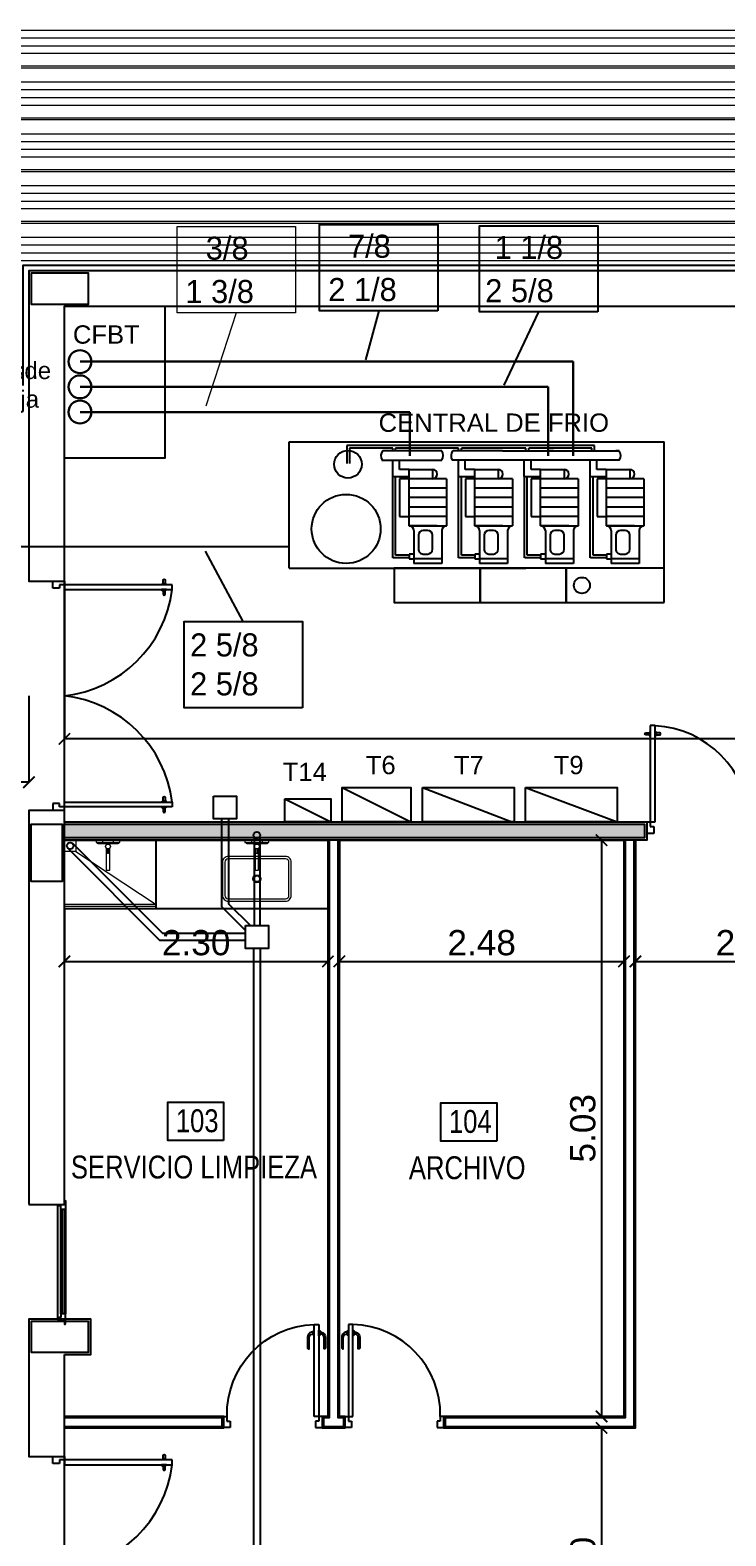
# Model space of a CAD drawing. Header units: inches. Extents: x -309 to 190, y -1585 to -1350.
# Drawn here: x -199.31 to -193.24, y -1492.26 to -1479.12 of the extents above; entities that cross this region are included whole.
import ezdxf
from ezdxf.enums import TextEntityAlignment as Align

# ---------------------------------------------------------------- set-up
doc = ezdxf.new("R2010")
doc.units = ezdxf.units.IN
doc.header["$MEASUREMENT"] = 0
doc.header["$PDMODE"] = 3
doc.layers.get('0').update_dxf_attribs({"color": 9, "linetype": 'CONTINUOUS'})
doc.layers.get('DEFPOINTS').update_dxf_attribs({"color": 9, "linetype": 'CONTINUOUS'})
for name, color, linetype in [('11-LOCALES', 9, 'CONTINUOUS'), ('CARP', 9, 'CONTINUOUS'), ('CLOACA', 9, 'CONTINUOUS'), ('estructura', 9, 'CONTINUOUS'), ('IFA-CAÑOCOBRE', 44, 'CONTINUOUS'), ('IFA-Estructura Rack', 51, 'CONTINUOUS'), ('IFA-MEDIA 02', 40, 'CONTINUOUS'), ('IFA-TEXTOS', 70, 'CONTINUOUS'), ('IFA-TRINCHERAS', 70, 'CONTINUOUS'), ('LADRILLO HUECO 12', 9, 'CONTINUOUS'), ('referencias', 9, 'CONTINUOUS'), ('REVOQUE', 9, 'CONTINUOUS')]:
    doc.layers.add(name, color=color, linetype=linetype)
for name, color, linetype, lineweight in [('cota', 9, 'CONTINUOUS', 9), ('cotas', 9, 'CONTINUOUS', 15), ('IFA-BAJA 01', 164, 'CONTINUOUS', 30), ('IFA-BAJA 02', 164, 'CONTINUOUS', 0), ('IFA-MEDIA 01', 30, 'CONTINUOUS', 30), ('None', 9, 'CONTINUOUS', 5)]:
    doc.layers.add(name, color=color, linetype=linetype, lineweight=lineweight)
doc.styles.add('ARIAL', font='arial.ttf', dxfattribs={"height": 0.225})
doc.styles.add('COTAS', font='arial.ttf')
doc.styles.add('ROMANS', font='arial.ttf')
doc.styles.get("Standard").update_dxf_attribs({"font": 'arial.ttf'})
doc.dimstyles.new('ploteo 100', dxfattribs={"dimscale": 0, "dimtxt": 0.22, "dimasz": 0.1, "dimexe": 0, "dimexo": 0, "dimgap": 0.05, "dimtad": 1, "dimzin": 0, "dimdsep": 46, "dimtxsty": 'COTAS', "dimblk1": 'ARCHTICK', "dimblk2": 'ARCHTICK', "dimsah": 1, "dimcen": 0.7, "dimclrd": 256, "dimclre": 256, "dimclrt": 256, "dimaunit": 1, "dimadec": 3, "dimazin": 0, "dimtfac": 1, "dimtmove": 2, "dimatfit": 3, "dimldrblk": 'ARCHTICK', "dimfxl": 1, "dimtolj": 1, "dimtzin": 0, "dimarcsym": 0})

# ---------------------------------------------------------------- blocks, each defined once
blk = doc.blocks.new('Z$W@#22214')
for p, q in [((-0.059, -0.058), (-0.059, 0)), ((-0.059, 0), (0, 0)), ((-0.831, 0), (-0.89, 0)), ((-0.89, -0.1), (-0.86, -0.1)), ((-0.86, -0.1), (-0.86, -0.058)), ((-0.86, -0.058), (-0.831, -0.058)), ((-0.831, -0.058), (-0.831, 0)), ((-0.03, -0.1), (-0.071, -0.1)), ((-0.071, -0.1), (-0.071, -0.93)), ((-0.03, -0.058), (-0.059, -0.058)), ((-0.03, -0.1), (-0.03, -0.058)), ((0, -0.1), (-0.03, -0.1)), ((-0.03, -0.93), (-0.03, -0.1)), ((-0.071, -0.93), (-0.03, -0.93))]:
    blk.add_line(p, q)
for points in [[(-0.132, -0.812), (-0.132, -0.718), (-0.126, -0.711), (-0.118, -0.711), (-0.118, -0.812, 0.405869), (-0.092, -0.843), (-0.082, -0.843), (-0.082, -0.863), (-0.096, -0.863, -0.343001)], [(0.03, -0.812), (0.03, -0.718), (0.025, -0.711), (0.017, -0.711), (0.017, -0.812, -0.405869), (-0.009, -0.843), (-0.019, -0.843), (-0.019, -0.863), (-0.005, -0.863, 0.343001)]]:
    blk.add_lwpolyline(points, format="xyb", close=True)
for points in [[(-0.082, -0.837), (-0.08, -0.837), (-0.08, -0.871), (-0.082, -0.871)], [(-0.08, -0.835), (-0.071, -0.827), (-0.071, -0.881), (-0.08, -0.873)], [(-0.021, -0.835), (-0.03, -0.827), (-0.03, -0.881), (-0.021, -0.873)], [(-0.019, -0.837), (-0.021, -0.837), (-0.021, -0.871), (-0.019, -0.871)]]:
    blk.add_lwpolyline(points, close=True)
blk.add_arc((-0.05, -0.121), 0.81, 178.5455, 268.508)
blk = doc.blocks.new('NLOCAL')
blk.add_lwpolyline([(-0.304, 0), (0.304, 0), (0.304, 0.419), (-0.304, 0.419)], close=True)
at = {"style": 'ROMANS', "width": 0.8, "flags": 1}
blk.add_attdef('SECTOR', text='', height=0.25, dxfattribs=at).set_placement((-0.006, 0.634), align=Align.MIDDLE)
at = {"style": 'ROMANS', "width": 0.8}
for tag, p in [('NUMERO', (0.006, 0.206)), ('DENOMINACION', (0.018, -0.291))]:
    blk.add_attdef(tag, text='', height=0.25, dxfattribs=at).set_placement(p, align=Align.MIDDLE)
blk = doc.blocks.new('_ARCHTICK')
at = {"color": 0, "linetype": 'ByBlock', "const_width": 0.15}
blk.add_lwpolyline([(-0.5, -0.5), (0.5, 0.5)], dxfattribs=at)
blk = doc.blocks.new('*D56')
at = {"layer": 'cotas', "lineweight": -2, "transparency": 16777216}
for p, q in [((-199.009, -1483.943), (-199.009, -1485.304)), ((-184.502, -1484.273), (-184.502, -1485.304)), ((-184.502, -1485.304), (-199.009, -1485.304))]:
    blk.add_line(p, q, dxfattribs=at)
at = {"layer": 'DEFPOINTS', "color": 0, "transparency": 16777216}
for p in [(-199.009, -1483.943), (-184.502, -1484.273), (-199.009, -1485.304)]:
    blk.add_point(p, dxfattribs=at)
at = {"layer": 'cotas', "lineweight": -2, "transparency": 16777216, "xscale": 0.1, "yscale": 0.1, "zscale": 0.1, "rotation": 180}
blk.add_blockref('_ARCHTICK', (-199.009, -1485.304), dxfattribs=at)
at = {"layer": 'cotas', "lineweight": -2, "transparency": 16777216, "xscale": 0.1, "yscale": 0.1, "zscale": 0.1}
blk.add_blockref('_ARCHTICK', (-184.502, -1485.304), dxfattribs=at)
at = {"layer": 'cotas', "transparency": 16777216, "insert": (-191.755, -1485.142), "char_height": 0.22, "attachment_point": 5, "style": 'COTAS'}
blk.add_mtext('\\A1;14.51', dxfattribs=at)
blk = doc.blocks.new('*D57')
at = {"layer": 'cotas', "lineweight": -2, "transparency": 16777216}
for p, q in [((-195.367, -1486.188), (-194.32, -1486.188)), ((-194.32, -1486.188), (-194.32, -1491.218)), ((-194.912, -1491.218), (-194.32, -1491.218))]:
    blk.add_line(p, q, dxfattribs=at)
at = {"layer": 'DEFPOINTS', "color": 0, "transparency": 16777216}
for p in [(-195.367, -1486.188), (-194.912, -1491.218), (-194.32, -1491.218)]:
    blk.add_point(p, dxfattribs=at)
at = {"layer": 'cotas', "lineweight": -2, "transparency": 16777216, "xscale": 0.1, "yscale": 0.1, "zscale": 0.1}
for p, rotation in [((-194.32, -1486.188), 90), ((-194.32, -1491.218), 270)]:
    blk.add_blockref('_ARCHTICK', p, dxfattribs=dict(at, rotation=rotation))
at = {"layer": 'cotas', "transparency": 16777216, "insert": (-194.483, -1488.703), "char_height": 0.22, "attachment_point": 5, "rotation": 90, "style": 'COTAS'}
blk.add_mtext('\\A1;5.03', dxfattribs=at)
blk = doc.blocks.new('*D61')
at = {"layer": 'cotas', "lineweight": -2, "transparency": 16777216}
for p, q in [((-199.009, -1486.788), (-199.009, -1487.246)), ((-196.709, -1486.788), (-196.709, -1487.246)), ((-199.009, -1487.246), (-196.709, -1487.246))]:
    blk.add_line(p, q, dxfattribs=at)
at = {"layer": 'DEFPOINTS', "color": 0, "transparency": 16777216}
for p in [(-199.009, -1486.788), (-196.709, -1486.788), (-196.709, -1487.246)]:
    blk.add_point(p, dxfattribs=at)
at = {"layer": 'cotas', "lineweight": -2, "transparency": 16777216, "xscale": 0.1, "yscale": 0.1, "zscale": 0.1, "rotation": 180}
blk.add_blockref('_ARCHTICK', (-199.009, -1487.246), dxfattribs=at)
at = {"layer": 'cotas', "lineweight": -2, "transparency": 16777216, "xscale": 0.1, "yscale": 0.1, "zscale": 0.1}
blk.add_blockref('_ARCHTICK', (-196.709, -1487.246), dxfattribs=at)
at = {"layer": 'cotas', "transparency": 16777216, "insert": (-197.859, -1487.084), "char_height": 0.22, "attachment_point": 5, "style": 'COTAS'}
blk.add_mtext('\\A1;2.30', dxfattribs=at)
blk = doc.blocks.new('*D62')
at = {"layer": 'cotas', "lineweight": -2, "transparency": 16777216}
for p, q in [((-196.609, -1486.188), (-196.609, -1487.246)), ((-194.125, -1486.188), (-194.125, -1487.246)), ((-196.609, -1487.246), (-194.125, -1487.246))]:
    blk.add_line(p, q, dxfattribs=at)
at = {"layer": 'DEFPOINTS', "color": 0, "transparency": 16777216}
for p in [(-196.609, -1486.188), (-194.125, -1486.188), (-194.125, -1487.246)]:
    blk.add_point(p, dxfattribs=at)
at = {"layer": 'cotas', "lineweight": -2, "transparency": 16777216, "xscale": 0.1, "yscale": 0.1, "zscale": 0.1, "rotation": 180}
blk.add_blockref('_ARCHTICK', (-196.609, -1487.246), dxfattribs=at)
at = {"layer": 'cotas', "lineweight": -2, "transparency": 16777216, "xscale": 0.1, "yscale": 0.1, "zscale": 0.1}
blk.add_blockref('_ARCHTICK', (-194.125, -1487.246), dxfattribs=at)
at = {"layer": 'cotas', "transparency": 16777216, "insert": (-195.367, -1487.084), "char_height": 0.22, "attachment_point": 5, "style": 'COTAS'}
blk.add_mtext('\\A1;2.48', dxfattribs=at)
blk = doc.blocks.new('*D63')
at = {"layer": 'cotas', "lineweight": -2, "transparency": 16777216}
for p, q in [((-194.025, -1486.188), (-194.025, -1487.246)), ((-192.025, -1486.548), (-192.025, -1487.246)), ((-194.025, -1487.246), (-192.025, -1487.246))]:
    blk.add_line(p, q, dxfattribs=at)
at = {"layer": 'DEFPOINTS', "color": 0, "transparency": 16777216}
for p in [(-194.025, -1486.188), (-192.025, -1486.548), (-192.025, -1487.246)]:
    blk.add_point(p, dxfattribs=at)
at = {"layer": 'cotas', "lineweight": -2, "transparency": 16777216, "xscale": 0.1, "yscale": 0.1, "zscale": 0.1, "rotation": 180}
blk.add_blockref('_ARCHTICK', (-194.025, -1487.246), dxfattribs=at)
at = {"layer": 'cotas', "lineweight": -2, "transparency": 16777216, "xscale": 0.1, "yscale": 0.1, "zscale": 0.1}
blk.add_blockref('_ARCHTICK', (-192.025, -1487.246), dxfattribs=at)
at = {"layer": 'cotas', "transparency": 16777216, "insert": (-193.025, -1487.084), "char_height": 0.22, "attachment_point": 5, "style": 'COTAS'}
blk.add_mtext('\\A1;2.00', dxfattribs=at)
blk = doc.blocks.new('*D64')
at = {"layer": 'cotas', "lineweight": -2, "transparency": 16777216}
for p, q in [((-194.025, -1491.318), (-194.32, -1491.318)), ((-194.32, -1491.318), (-194.32, -1493.818)), ((-194.499, -1493.818), (-194.32, -1493.818))]:
    blk.add_line(p, q, dxfattribs=at)
at = {"layer": 'DEFPOINTS', "color": 0, "transparency": 16777216}
for p in [(-194.025, -1491.318), (-194.499, -1493.818), (-194.32, -1493.818)]:
    blk.add_point(p, dxfattribs=at)
at = {"layer": 'cotas', "lineweight": -2, "transparency": 16777216, "xscale": 0.1, "yscale": 0.1, "zscale": 0.1}
for p, rotation in [((-194.32, -1491.318), 90), ((-194.32, -1493.818), 270)]:
    blk.add_blockref('_ARCHTICK', p, dxfattribs=dict(at, rotation=rotation))
at = {"layer": 'cotas', "transparency": 16777216, "insert": (-194.482, -1492.568), "char_height": 0.22, "attachment_point": 5, "rotation": 90, "style": 'COTAS'}
blk.add_mtext('\\A1;2.50', dxfattribs=at)
blk = doc.blocks.new('*D65')
at = {"layer": 'cotas', "lineweight": -2, "transparency": 16777216}
for p, q in [((-206.602, -1484.928), (-206.602, -1485.682)), ((-199.319, -1484.928), (-199.319, -1485.682)), ((-199.319, -1485.682), (-206.602, -1485.682))]:
    blk.add_line(p, q, dxfattribs=at)
at = {"layer": 'DEFPOINTS', "color": 0, "transparency": 16777216}
for p in [(-206.602, -1484.928), (-199.319, -1484.928), (-206.602, -1485.682)]:
    blk.add_point(p, dxfattribs=at)
at = {"layer": 'cotas', "lineweight": -2, "transparency": 16777216, "xscale": 0.1, "yscale": 0.1, "zscale": 0.1, "rotation": 180}
blk.add_blockref('_ARCHTICK', (-206.602, -1485.682), dxfattribs=at)
at = {"layer": 'cotas', "lineweight": -2, "transparency": 16777216, "xscale": 0.1, "yscale": 0.1, "zscale": 0.1}
blk.add_blockref('_ARCHTICK', (-199.319, -1485.682), dxfattribs=at)
at = {"layer": 'cotas', "transparency": 16777216, "insert": (-202.96, -1485.52), "char_height": 0.22, "attachment_point": 5, "style": 'COTAS'}
blk.add_mtext('\\A1;7.28', dxfattribs=at)

msp = doc.modelspace()

# ---------------------------------------------------------------- hatches: boundary and pattern name
at = {"layer": 'LADRILLO HUECO 12'}
h = msp.add_hatch(color=256, dxfattribs=at)
h.paths.add_polyline_path([(-184.502, -1486.048), (-191.755, -1486.048), (-191.755, -1486.168), (-184.502, -1486.168)])
h.paths.add_polyline_path([(-192.025, -1486.048), (-192.105, -1486.048), (-192.105, -1486.168), (-192.025, -1486.168)])
h.paths.add_polyline_path([(-193.945, -1486.048), (-199.009, -1486.048), (-199.009, -1486.168), (-193.945, -1486.168)])

# ---------------------------------------------------------------- linework, layer by layer
for points in [[(-198.134, -1481.528), (-198.134, -1482.854), (-199.009, -1482.854), (-199.009, -1481.528)], [(-195.984, -1486.028), (-196.584, -1486.028), (-196.584, -1485.728), (-195.984, -1485.728)], [(-195.884, -1485.728), (-195.084, -1485.728), (-195.084, -1486.028), (-195.884, -1486.028)], [(-194.984, -1485.728), (-194.184, -1485.728), (-194.184, -1486.028), (-194.984, -1486.028)]]:
    msp.add_lwpolyline(points, close=True)
for points in [[(-199.009, -1485.928), (-199.009, -1483.928)], [(-196.584, -1485.728), (-195.984, -1486.028)], [(-195.884, -1485.728), (-195.105, -1486.028)], [(-194.984, -1485.728), (-194.184, -1486.028)], [(-197.084, -1485.828), (-196.684, -1485.828), (-196.684, -1486.028), (-197.084, -1486.028), (-197.084, -1485.828)], [(-197.084, -1485.828), (-196.684, -1486.028)], [(-199.009, -1486.188), (-196.709, -1486.188), (-196.709, -1491.218), (-196.759, -1491.218), (-196.759, -1491.318), (-196.559, -1491.318), (-196.559, -1491.218), (-196.609, -1491.218), (-196.609, -1486.188), (-194.125, -1486.188), (-194.125, -1491.218), (-195.699, -1491.218), (-195.699, -1491.318), (-194.025, -1491.318), (-194.025, -1486.188)], [(-198.209, -1486.788), (-198.209, -1486.188)], [(-196.697, -1486.188), (-196.697, -1491.23), (-196.747, -1491.23), (-196.747, -1491.306), (-196.571, -1491.306), (-196.571, -1491.23), (-196.621, -1491.23), (-196.621, -1486.188)], [(-194.113, -1486.188), (-194.113, -1491.23), (-195.687, -1491.23), (-195.687, -1491.306), (-194.037, -1491.306), (-194.037, -1486.188)], [(-196.709, -1486.788), (-199.009, -1486.788)], [(-199.009, -1491.318), (-197.619, -1491.318), (-197.619, -1491.218), (-199.009, -1491.218)], [(-199.009, -1491.306), (-197.631, -1491.306), (-197.631, -1491.23), (-199.009, -1491.23)], [(-199.009, -1493.568), (-199.009, -1491.568)]]:
    msp.add_lwpolyline(points)
at = {"layer": 'CARP'}
for p, q in [((-199.11, -1483.988), (-199.11, -1483.928)), ((-199.051, -1483.988), (-199.11, -1483.988)), ((-199.009, -1483.958), (-199.051, -1483.958)), ((-199.051, -1483.958), (-199.051, -1483.988)), ((-199.009, -1483.928), (-199.009, -1483.958)), ((-199.009, -1483.958), (-199.009, -1484)), ((-198.069, -1483.958), (-199.009, -1483.958)), ((-199.009, -1484), (-198.069, -1484)), ((-198.162, -1483.957), (-198.155, -1483.95)), ((-198.118, -1483.957), (-198.162, -1483.957)), ((-198.118, -1484.001), (-198.162, -1484.001)), ((-198.162, -1484.001), (-198.155, -1484.008)), ((-198.155, -1483.95), (-198.125, -1483.95)), ((-198.155, -1484.008), (-198.125, -1484.008)), ((-198.153, -1483.949), (-198.153, -1483.95)), ((-198.126, -1483.949), (-198.153, -1483.949)), ((-198.153, -1484.01), (-198.153, -1484.008)), ((-198.126, -1484.01), (-198.153, -1484.01)), ((-198.126, -1483.949), (-198.126, -1483.95)), ((-198.126, -1484.01), (-198.126, -1484.008)), ((-198.118, -1483.957), (-198.125, -1483.95)), ((-198.118, -1484.001), (-198.125, -1484.008)), ((-198.069, -1484), (-198.069, -1483.958)), ((-193.896, -1485.238), (-193.903, -1485.244)), ((-193.896, -1485.238), (-193.896, -1485.282)), ((-193.853, -1485.188), (-193.895, -1485.188)), ((-193.895, -1485.188), (-193.895, -1486.028)), ((-193.853, -1486.028), (-193.853, -1485.188)), ((-193.852, -1485.238), (-193.852, -1485.282)), ((-193.852, -1485.238), (-193.845, -1485.244)), ((-193.904, -1485.246), (-193.903, -1485.246)), ((-193.904, -1485.246), (-193.904, -1485.273)), ((-193.904, -1485.273), (-193.903, -1485.273)), ((-193.903, -1485.275), (-193.903, -1485.244)), ((-193.896, -1485.282), (-193.903, -1485.275)), ((-193.852, -1485.282), (-193.845, -1485.275)), ((-193.845, -1485.275), (-193.845, -1485.244)), ((-193.844, -1485.246), (-193.845, -1485.246)), ((-193.844, -1485.273), (-193.845, -1485.273)), ((-193.844, -1485.246), (-193.844, -1485.273)), ((-199.051, -1485.868), (-199.11, -1485.868)), ((-199.11, -1485.868), (-199.11, -1485.928)), ((-199.051, -1485.898), (-199.051, -1485.868)), ((-199.009, -1485.898), (-199.051, -1485.898)), ((-199.009, -1485.898), (-199.009, -1485.856)), ((-199.009, -1485.856), (-198.069, -1485.856)), ((-199.009, -1485.928), (-199.009, -1485.898)), ((-198.069, -1485.898), (-199.009, -1485.898)), ((-198.162, -1485.855), (-198.155, -1485.848)), ((-198.118, -1485.855), (-198.162, -1485.855)), ((-198.118, -1485.899), (-198.162, -1485.899)), ((-198.162, -1485.899), (-198.155, -1485.906)), ((-198.155, -1485.848), (-198.125, -1485.848)), ((-198.153, -1485.847), (-198.153, -1485.848)), ((-198.126, -1485.847), (-198.153, -1485.847)), ((-198.126, -1485.847), (-198.126, -1485.848)), ((-198.118, -1485.855), (-198.125, -1485.848)), ((-198.118, -1485.899), (-198.125, -1485.906)), ((-198.069, -1485.856), (-198.069, -1485.898)), ((-198.155, -1485.906), (-198.125, -1485.906)), ((-198.153, -1485.907), (-198.153, -1485.906)), ((-198.126, -1485.907), (-198.153, -1485.907)), ((-198.126, -1485.907), (-198.126, -1485.906)), ((-193.925, -1486.028), (-193.895, -1486.028)), ((-193.895, -1486.028), (-193.895, -1486.07)), ((-193.895, -1486.028), (-193.853, -1486.028)), ((-193.865, -1486.129), (-193.925, -1486.129)), ((-193.895, -1486.07), (-193.865, -1486.07)), ((-193.865, -1486.07), (-193.865, -1486.129)), ((-199.069, -1489.378, 0), (-199.069, -1490.358, 0)), ((-199.039, -1490.323, 0), (-199.039, -1489.413, 0)), ((-199.032, -1489.413), (-199.032, -1490.323)), ((-199.005, -1489.413), (-199.005, -1490.323)), ((-198.999, -1489.413, 0), (-198.999, -1490.323, 0)), ((-199.11, -1491.628), (-199.11, -1491.568)), ((-199.051, -1491.628), (-199.11, -1491.628)), ((-199.009, -1491.598), (-199.051, -1491.598)), ((-199.051, -1491.598), (-199.051, -1491.628)), ((-199.009, -1491.568), (-199.009, -1491.598)), ((-199.009, -1491.598), (-199.009, -1491.64)), ((-198.069, -1491.598), (-199.009, -1491.598)), ((-199.009, -1491.64), (-198.069, -1491.64)), ((-198.162, -1491.597), (-198.155, -1491.59)), ((-198.118, -1491.597), (-198.162, -1491.597)), ((-198.118, -1491.641), (-198.162, -1491.641)), ((-198.162, -1491.641), (-198.155, -1491.648)), ((-198.155, -1491.59), (-198.125, -1491.59)), ((-198.155, -1491.648), (-198.125, -1491.648)), ((-198.153, -1491.589), (-198.153, -1491.59)), ((-198.126, -1491.589), (-198.153, -1491.589)), ((-198.153, -1491.65), (-198.153, -1491.648)), ((-198.126, -1491.65), (-198.153, -1491.65)), ((-198.126, -1491.589), (-198.126, -1491.59)), ((-198.126, -1491.65), (-198.126, -1491.648)), ((-198.118, -1491.597), (-198.125, -1491.59)), ((-198.118, -1491.641), (-198.125, -1491.648)), ((-198.069, -1491.64), (-198.069, -1491.598))]:
    msp.add_line(p, q, dxfattribs=at)
for points in [[(-198.147, -1483.949), (-198.147, -1483.919, -1), (-198.131, -1483.919), (-198.131, -1483.949)], [(-198.147, -1484.01), (-198.147, -1484.04, 1), (-198.131, -1484.04), (-198.131, -1484.01)], [(-193.904, -1485.267), (-193.935, -1485.267, -1), (-193.935, -1485.251), (-193.904, -1485.251)], [(-193.844, -1485.267), (-193.813, -1485.267, 1), (-193.813, -1485.251), (-193.844, -1485.251)], [(-198.147, -1485.847), (-198.147, -1485.816, -1), (-198.131, -1485.816), (-198.131, -1485.847)], [(-198.147, -1485.907), (-198.147, -1485.938, 1), (-198.131, -1485.938), (-198.131, -1485.907)], [(-199.004, -1489.333, -0.414214), (-198.999, -1489.338), (-198.999, -1489.413), (-199.039, -1489.413), (-199.039, -1489.383), (-199.069, -1489.378), (-199.069, -1489.368), (-199.059, -1489.368), (-199.009, -1489.368), (-199.009, -1489.333), (-199.004, -1489.333)], [(-199.004, -1490.413, 0.414214), (-198.999, -1490.408), (-198.999, -1490.323), (-199.039, -1490.323), (-199.039, -1490.353), (-199.069, -1490.358), (-199.069, -1490.368), (-199.059, -1490.368), (-199.009, -1490.368), (-199.009, -1490.413), (-199.004, -1490.413)], [(-198.147, -1491.589), (-198.147, -1491.559, -1), (-198.131, -1491.559), (-198.131, -1491.589)], [(-198.147, -1491.65), (-198.147, -1491.68, 1), (-198.131, -1491.68), (-198.131, -1491.65)]]:
    msp.add_lwpolyline(points, format="xyb", dxfattribs=at)
at = {"layer": 'CARP', "const_width": 0.004}
msp.add_lwpolyline([(-199.019, -1489.413), (-199.019, -1490.323)], dxfattribs=at)
at = {"layer": 'CARP'}
for centre, radius, start, end in [((-199.127, -1483.868), 1.066, 276.3751, 352.8895), ((-199.127, -1485.988), 1.066, 7.1105, 83.6249), ((-193.898, -1486.061), 0.873, 2.1321, 87.0443), ((-199.127, -1491.508), 1.066, 276.3751, 352.8895)]:
    msp.add_arc(centre, radius, start, end, dxfattribs=at)
at = {"layer": 'CLOACA'}
for points in [[(-197.707, -1485.803), (-197.507, -1485.803), (-197.507, -1486.003), (-197.707, -1486.003)], [(-197.429, -1486.934), (-197.229, -1486.934), (-197.229, -1487.134), (-197.429, -1487.134)]]:
    msp.add_lwpolyline(points, close=True, dxfattribs=at)
for points in [[(-197.637, -1486.003), (-197.637, -1486.768), (-197.429, -1486.976)], [(-197.577, -1486.003), (-197.577, -1486.744), (-197.386, -1486.934)], [(-197.354, -1486.16), (-197.354, -1486.934)], [(-197.304, -1486.16), (-197.304, -1486.934)], [(-197.429, -1487.064), (-198.175, -1487.064), (-198.98, -1486.259)], [(-197.429, -1487.004), (-198.15, -1487.004), (-198.937, -1486.217)], [(-197.359, -1487.134), (-197.359, -1498.41)], [(-197.299, -1487.134), (-197.299, -1498.47)]]:
    msp.add_lwpolyline(points, dxfattribs=at)
for centre in [(-197.329, -1486.145), (-198.959, -1486.238)]:
    msp.add_circle(centre, 0.0292, dxfattribs=at)
at = {"layer": 'estructura'}
for points in [[(-199.049, -1481.238), (-199.299, -1481.238), (-199.299, -1481.508), (-198.799, -1481.508), (-198.799, -1481.238)], [(-199.299, -1486.298), (-199.299, -1486.048), (-199.029, -1486.048), (-199.029, -1486.548), (-199.299, -1486.548)], [(-199.049, -1490.388), (-199.299, -1490.388), (-199.299, -1490.658), (-198.799, -1490.658), (-198.799, -1490.388)]]:
    msp.add_lwpolyline(points, close=True, dxfattribs=at)
at = {"layer": 'IFA-BAJA 01'}
for p in [(-198.873, -1482.451), (-195.993, -1482.833)]:
    msp.add_line(p, (-195.993, -1482.451), dxfattribs=at)
msp.add_circle((-198.873, -1482.451), 0.1, dxfattribs=at)
at = {"layer": 'IFA-BAJA 02'}
msp.add_line((-197.509, -1481.584, -0.003), (-197.774, -1482.399), dxfattribs=at)
at = {"layer": 'IFA-BAJA 02', "elevation": -0.003}
msp.add_lwpolyline([(-196.993, -1481.584), (-198.025, -1481.584), (-198.025, -1480.832), (-196.993, -1480.832)], close=True, dxfattribs=at)
at = {"layer": 'IFA-CAÑOCOBRE'}
for p, q in [((-196.545, -1482.742), (-196.545, -1482.899)), ((-194.382, -1482.742), (-196.545, -1482.742)), ((-194.382, -1482.788), (-194.382, -1482.742)), ((-196.52, -1482.767), (-196.52, -1482.899)), ((-196.142, -1482.767), (-196.52, -1482.767)), ((-196.237, -1482.87), (-195.714, -1482.87)), ((-195.715, -1482.788), (-196.231, -1482.788)), ((-196.142, -1482.788), (-196.231, -1482.788)), ((-196.146, -1482.87), (-196.146, -1483.014)), ((-196.142, -1482.788), (-196.142, -1482.767)), ((-196.142, -1482.788), (-196.142, -1482.767)), ((-195.568, -1482.766), (-196.118, -1482.767)), ((-196.118, -1482.788), (-196.118, -1482.767)), ((-196.118, -1482.788), (-196.118, -1482.767)), ((-196.085, -1482.952), (-196.085, -1482.87)), ((-194.77, -1482.87), (-195.624, -1482.87)), ((-195.185, -1482.788), (-195.617, -1482.788)), ((-195.572, -1482.87), (-195.572, -1483.014)), ((-195.568, -1482.788), (-195.568, -1482.766)), ((-195.568, -1482.788), (-195.568, -1482.766)), ((-195.544, -1482.788), (-195.544, -1482.766)), ((-195.544, -1482.788), (-195.544, -1482.766)), ((-194.981, -1482.766), (-195.544, -1482.766)), ((-195.51, -1482.952), (-195.51, -1482.87)), ((-195.185, -1482.788), (-194.167, -1482.788)), ((-194.998, -1482.87), (-194.998, -1483.014)), ((-194.981, -1482.788), (-194.981, -1482.766)), ((-194.406, -1482.766), (-194.956, -1482.766)), ((-194.956, -1482.788), (-194.956, -1482.766)), ((-194.936, -1482.952), (-194.936, -1482.87)), ((-194.165, -1482.87), (-194.936, -1482.87)), ((-194.741, -1482.788), (-194.771, -1482.788)), ((-194.423, -1482.87), (-194.423, -1483.014)), ((-194.406, -1482.788), (-194.406, -1482.766)), ((-194.362, -1482.952), (-194.362, -1482.87)), ((-194.165, -1482.87), (-194.362, -1482.87)), ((-194.167, -1482.788), (-194.197, -1482.788)), ((-196.001, -1482.952), (-196.083, -1482.952)), ((-195.428, -1482.952), (-195.51, -1482.952)), ((-194.854, -1482.952), (-194.936, -1482.952)), ((-194.28, -1482.952), (-194.362, -1482.952)), ((-196.146, -1483.014), (-196.003, -1483.014)), ((-196.142, -1483.724), (-196.142, -1483.014)), ((-196.118, -1483.699), (-196.118, -1483.014)), ((-195.572, -1483.014), (-195.428, -1483.014)), ((-195.568, -1483.724), (-195.568, -1483.014)), ((-195.568, -1483.724), (-195.568, -1483.014)), ((-195.543, -1483.699), (-195.544, -1483.014)), ((-195.543, -1483.699), (-195.544, -1483.014)), ((-194.998, -1483.014), (-194.854, -1483.014)), ((-194.994, -1483.724), (-194.994, -1483.014)), ((-194.969, -1483.699), (-194.969, -1483.014)), ((-194.423, -1483.014), (-194.28, -1483.014)), ((-194.42, -1483.723), (-194.42, -1483.014)), ((-194.395, -1483.699), (-194.395, -1483.014)), ((-197.047, -1483.626), (-199.484, -1483.626)), ((-197.448, -1484.28), (-197.777, -1483.664)), ((-196.005, -1483.724), (-196.142, -1483.724)), ((-196.005, -1483.699), (-196.118, -1483.699)), ((-195.431, -1483.724), (-195.568, -1483.724)), ((-195.431, -1483.724), (-195.568, -1483.724)), ((-195.431, -1483.699), (-195.543, -1483.699)), ((-194.854, -1483.724), (-194.991, -1483.724)), ((-194.854, -1483.699), (-194.969, -1483.699)), ((-194.28, -1483.723), (-194.416, -1483.723)), ((-194.28, -1483.699), (-194.395, -1483.699))]:
    msp.add_line(p, q, dxfattribs=at)
msp.add_lwpolyline([(-196.932, -1485.032), (-197.965, -1485.032), (-197.965, -1484.28), (-196.932, -1484.28)], close=True, dxfattribs=at)
for centre, radius in [((-196.534, -1482.907), 0.12), ((-196.55, -1483.471), 0.301)]:
    msp.add_circle(centre, radius, dxfattribs=at)
for centre, radius, start, end in [((-196.179, -1482.833), 0.0686, 138.8971, 212.5872), ((-195.775, -1482.83), 0.0724, 326.1933, 35.3401), ((-195.566, -1482.833), 0.0686, 138.8971, 212.5872), ((-194.226, -1482.83), 0.0724, 326.1933, 35.3401)]:
    msp.add_arc(centre, radius, start, end, dxfattribs=at)
at = {"layer": 'IFA-Estructura Rack'}
for p, q in [((-197.047, -1482.711), (-193.774, -1482.71)), ((-197.047, -1483.814), (-197.047, -1482.711)), ((-193.774, -1483.813), (-193.774, -1482.71)), ((-197.047, -1483.814), (-194.982, -1483.814))]:
    msp.add_line(p, q, dxfattribs=at)
for points in [[(-195.38, -1484.114), (-195.38, -1483.814), (-196.13, -1483.814), (-196.13, -1484.114)], [(-194.63, -1484.114), (-194.63, -1483.814), (-195.38, -1483.814), (-195.38, -1484.114)], [(-193.774, -1484.113), (-193.774, -1483.813), (-194.63, -1483.814), (-194.63, -1484.114)]]:
    msp.add_lwpolyline(points, close=True, dxfattribs=at)
msp.add_circle((-194.492, -1483.964), 0.0702, dxfattribs=at)
at = {"layer": 'IFA-MEDIA 01'}
for p, q in [((-198.873, -1482.011), (-194.567, -1482.011)), ((-194.567, -1482.833), (-194.567, -1482.011)), ((-198.873, -1482.231), (-194.787, -1482.231)), ((-194.787, -1482.833), (-194.787, -1482.231))]:
    msp.add_line(p, q, dxfattribs=at)
for centre in [(-198.873, -1482.011), (-198.873, -1482.231)]:
    msp.add_circle(centre, 0.1, dxfattribs=at)
at = {"layer": 'IFA-MEDIA 02'}
for p, q in [((-196.266, -1481.567), (-196.381, -1481.995)), ((-194.871, -1481.577), (-195.174, -1482.215))]:
    msp.add_line(p, q, dxfattribs=at)
for points in [[(-195.749, -1481.567), (-196.782, -1481.567), (-196.782, -1480.815), (-195.749, -1480.815)], [(-194.354, -1481.577), (-195.387, -1481.577), (-195.387, -1480.825), (-194.354, -1480.825)]]:
    msp.add_lwpolyline(points, close=True, dxfattribs=at)
at = {"layer": 'IFA-TRINCHERAS'}
for p, q in [((-196.001, -1482.952), (-195.796, -1482.952)), ((-196.001, -1483.444), (-196.001, -1482.952)), ((-195.796, -1482.952), (-195.796, -1483.034)), ((-195.427, -1483.444), (-195.427, -1482.952)), ((-195.427, -1482.952), (-195.222, -1482.952)), ((-195.222, -1482.952), (-195.222, -1483.034)), ((-194.852, -1483.444), (-194.853, -1482.952)), ((-194.853, -1482.952), (-194.647, -1482.952)), ((-194.647, -1482.952), (-194.647, -1483.034)), ((-194.278, -1483.444), (-194.278, -1482.952)), ((-194.278, -1482.952), (-194.073, -1482.952)), ((-194.073, -1482.952), (-194.073, -1483.034)), ((-196.083, -1483.034), (-196.083, -1483.362)), ((-196.001, -1483.034), (-196.083, -1483.034)), ((-196.001, -1483.034), (-196.083, -1483.034)), ((-195.796, -1483.034), (-196.001, -1483.034)), ((-195.673, -1483.116), (-196.001, -1483.116)), ((-195.673, -1483.034), (-195.796, -1483.034)), ((-195.673, -1483.034), (-195.673, -1483.444)), ((-195.427, -1483.034), (-195.509, -1483.034)), ((-195.427, -1483.034), (-195.509, -1483.034)), ((-195.509, -1483.034), (-195.509, -1483.362)), ((-195.222, -1483.034), (-195.427, -1483.034)), ((-195.099, -1483.116), (-195.427, -1483.116)), ((-195.099, -1483.034), (-195.222, -1483.034)), ((-195.099, -1483.034), (-195.099, -1483.444)), ((-194.935, -1483.034), (-194.935, -1483.362)), ((-194.853, -1483.034), (-194.935, -1483.034)), ((-194.647, -1483.034), (-194.853, -1483.034)), ((-194.524, -1483.116), (-194.853, -1483.116)), ((-194.524, -1483.034), (-194.647, -1483.034)), ((-194.524, -1483.034), (-194.524, -1483.444)), ((-194.36, -1483.034), (-194.36, -1483.362)), ((-194.278, -1483.034), (-194.36, -1483.034)), ((-194.073, -1483.034), (-194.278, -1483.034)), ((-193.95, -1483.116), (-194.278, -1483.116)), ((-193.95, -1483.034), (-194.073, -1483.034)), ((-193.95, -1483.034), (-193.95, -1483.444)), ((-195.673, -1483.198), (-196.001, -1483.198)), ((-195.099, -1483.198), (-195.427, -1483.198)), ((-194.524, -1483.198), (-194.853, -1483.198)), ((-193.95, -1483.198), (-194.278, -1483.198)), ((-196.083, -1483.362), (-196.001, -1483.362)), ((-195.673, -1483.28), (-196.001, -1483.28)), ((-195.673, -1483.362), (-196.001, -1483.362)), ((-195.509, -1483.362), (-195.427, -1483.362)), ((-195.099, -1483.28), (-195.427, -1483.28)), ((-195.099, -1483.362), (-195.427, -1483.362)), ((-194.935, -1483.362), (-194.853, -1483.362)), ((-194.524, -1483.28), (-194.853, -1483.28)), ((-194.524, -1483.362), (-194.853, -1483.362)), ((-194.36, -1483.362), (-194.278, -1483.362)), ((-193.95, -1483.28), (-194.278, -1483.28)), ((-193.95, -1483.362), (-194.278, -1483.362)), ((-196.001, -1483.444), (-195.673, -1483.444)), ((-195.755, -1483.444), (-196.001, -1483.444)), ((-195.96, -1483.485), (-195.96, -1483.773)), ((-195.919, -1483.444), (-195.865, -1483.444)), ((-195.919, -1483.526), (-195.919, -1483.649)), ((-195.837, -1483.485), (-195.878, -1483.485)), ((-195.796, -1483.649), (-195.796, -1483.526)), ((-195.714, -1483.485), (-195.714, -1483.772)), ((-195.427, -1483.444), (-195.099, -1483.444)), ((-195.181, -1483.444), (-195.427, -1483.444)), ((-195.386, -1483.485), (-195.386, -1483.772)), ((-195.345, -1483.444), (-195.291, -1483.444)), ((-195.345, -1483.526), (-195.345, -1483.649)), ((-195.263, -1483.485), (-195.304, -1483.485)), ((-195.222, -1483.649), (-195.222, -1483.526)), ((-195.14, -1483.485), (-195.14, -1483.772)), ((-194.852, -1483.444), (-194.524, -1483.444)), ((-194.606, -1483.444), (-194.852, -1483.444)), ((-194.811, -1483.485), (-194.811, -1483.772)), ((-194.77, -1483.444), (-194.717, -1483.444)), ((-194.77, -1483.526), (-194.77, -1483.649)), ((-194.688, -1483.485), (-194.729, -1483.485)), ((-194.647, -1483.649), (-194.647, -1483.526)), ((-194.565, -1483.485), (-194.565, -1483.772)), ((-194.278, -1483.444), (-193.95, -1483.444)), ((-194.032, -1483.444), (-194.278, -1483.444)), ((-194.237, -1483.485), (-194.237, -1483.772)), ((-194.196, -1483.444), (-194.143, -1483.444)), ((-194.196, -1483.526), (-194.196, -1483.649)), ((-194.114, -1483.485), (-194.155, -1483.485)), ((-194.073, -1483.649), (-194.073, -1483.526)), ((-193.991, -1483.485), (-193.991, -1483.772)), ((-195.96, -1483.69), (-196.001, -1483.69)), ((-196.001, -1483.69), (-196.001, -1483.732)), ((-196.001, -1483.732), (-195.96, -1483.732)), ((-195.714, -1483.731), (-195.96, -1483.732)), ((-195.714, -1483.772), (-195.96, -1483.773)), ((-195.878, -1483.69), (-195.837, -1483.69)), ((-195.427, -1483.69), (-195.427, -1483.731)), ((-195.386, -1483.69), (-195.427, -1483.69)), ((-195.427, -1483.731), (-195.386, -1483.731)), ((-195.14, -1483.731), (-195.386, -1483.731)), ((-195.14, -1483.772), (-195.386, -1483.772)), ((-195.304, -1483.69), (-195.263, -1483.69)), ((-194.811, -1483.69), (-194.852, -1483.69)), ((-194.852, -1483.69), (-194.852, -1483.731)), ((-194.852, -1483.731), (-194.811, -1483.731)), ((-194.565, -1483.731), (-194.811, -1483.731)), ((-194.565, -1483.772), (-194.811, -1483.772)), ((-194.729, -1483.69), (-194.688, -1483.69)), ((-194.237, -1483.69), (-194.278, -1483.69)), ((-194.278, -1483.69), (-194.278, -1483.731)), ((-194.278, -1483.731), (-194.237, -1483.731)), ((-193.991, -1483.731), (-194.237, -1483.731)), ((-193.991, -1483.772), (-194.237, -1483.772)), ((-194.155, -1483.69), (-194.114, -1483.69))]:
    msp.add_line(p, q, dxfattribs=at)
for centre, start, end in [((-195.796, -1482.993), 270.0076, 90.0076), ((-195.222, -1482.993), 270.0076, 90.0076), ((-194.647, -1482.993), 270.0076, 90.0076), ((-194.073, -1482.993), 270.0076, 90.0076), ((-196.001, -1483.485), 0.0076, 90.0076), ((-195.878, -1483.526), 90.0076, 180.0076), ((-195.837, -1483.526), 0.0076, 90.0076), ((-195.673, -1483.485), 90.0076, 180.0076), ((-195.427, -1483.485), 0.0076, 90.0076), ((-195.304, -1483.526), 90.0076, 180.0076), ((-195.263, -1483.526), 0.0076, 90.0076), ((-195.099, -1483.485), 90.0076, 180.0076), ((-194.852, -1483.485), 0.0076, 90.0076), ((-194.729, -1483.526), 90.0076, 180.0076), ((-194.688, -1483.526), 0.0076, 90.0076), ((-194.524, -1483.485), 90.0076, 180.0076), ((-194.278, -1483.485), 0.0076, 90.0076), ((-194.155, -1483.526), 90.0076, 180.0076), ((-194.114, -1483.526), 0.0076, 90.0076), ((-193.95, -1483.485), 90.0076, 180.0076), ((-195.878, -1483.649), 180.0076, 270.0076), ((-195.837, -1483.649), 270.0076, 0.0076), ((-195.304, -1483.649), 180.0076, 270.0076), ((-195.263, -1483.649), 270.0076, 0.0076), ((-194.729, -1483.649), 180.0076, 270.0076), ((-194.688, -1483.649), 270.0076, 0.0076), ((-194.155, -1483.649), 180.0076, 270.0076), ((-194.114, -1483.649), 270.0076, 0.0076)]:
    msp.add_arc(centre, 0.041, start, end, dxfattribs=at)
at = {"layer": 'LADRILLO HUECO 12'}
msp.add_lwpolyline([(-199.009, -1486.048), (-193.945, -1486.048), (-193.945, -1486.168), (-199.009, -1486.168)], dxfattribs=at)
at = {"layer": 'None', "linetype": 'Continuous', "lineweight": 5, "flags": 128}
for points in [[(-199.009, -1486.188), (-198.909, -1486.188), (-198.909, -1486.288), (-199.009, -1486.288)], [(-198.673, -1486.207), (-198.673, -1486.188), (-198.733, -1486.188), (-198.733, -1486.207)], [(-198.539, -1486.207), (-198.539, -1486.22), (-198.718, -1486.22), (-198.718, -1486.207)], [(-198.524, -1486.207), (-198.524, -1486.188), (-198.584, -1486.188), (-198.584, -1486.207)], [(-197.373, -1486.207), (-197.373, -1486.188), (-197.433, -1486.188), (-197.433, -1486.207)], [(-197.239, -1486.207), (-197.239, -1486.22), (-197.418, -1486.22), (-197.418, -1486.207)], [(-197.224, -1486.207), (-197.224, -1486.188), (-197.284, -1486.188), (-197.284, -1486.207)]]:
    msp.add_lwpolyline(points, close=True, dxfattribs=at)
for points in [[(-198.909, -1486.288), (-198.209, -1486.748)], [(-198.644, -1486.22), (-198.644, -1486.228)], [(-198.644, -1486.259), (-198.644, -1486.451), (-198.614, -1486.451), (-198.614, -1486.259)], [(-198.624, -1486.264), (-198.624, -1486.304), (-198.634, -1486.304), (-198.634, -1486.264)], [(-198.614, -1486.228), (-198.614, -1486.22)], [(-197.344, -1486.22), (-197.344, -1486.228)], [(-197.344, -1486.259), (-197.344, -1486.451), (-197.314, -1486.451), (-197.314, -1486.259)], [(-197.324, -1486.264), (-197.324, -1486.304), (-197.334, -1486.304), (-197.334, -1486.264)], [(-197.314, -1486.228), (-197.314, -1486.22)], [(-198.209, -1486.748), (-199.009, -1486.748)], [(-198.209, -1486.768), (-199.009, -1486.768)]]:
    msp.add_lwpolyline(points, dxfattribs=at)
for points in [[(-197.579, -1486.33, 0.414214), (-197.629, -1486.38), (-197.629, -1486.67, 0.414214), (-197.579, -1486.72), (-197.079, -1486.72, 0.414214), (-197.029, -1486.67), (-197.029, -1486.38, 0.414214), (-197.079, -1486.33)], [(-197.579, -1486.33, 0.414214), (-197.629, -1486.38), (-197.629, -1486.67, 0.414214), (-197.579, -1486.72), (-197.079, -1486.72, 0.414214), (-197.029, -1486.67), (-197.029, -1486.38, 0.414214), (-197.079, -1486.33)], [(-197.579, -1486.35, 0.414214), (-197.609, -1486.38), (-197.609, -1486.67, 0.414214), (-197.579, -1486.7), (-197.079, -1486.7, 0.414214), (-197.049, -1486.67), (-197.049, -1486.38, 0.414214), (-197.079, -1486.35)], [(-197.579, -1486.35, 0.414214), (-197.609, -1486.38), (-197.609, -1486.67, 0.414214), (-197.579, -1486.7), (-197.079, -1486.7, 0.414214), (-197.049, -1486.67), (-197.049, -1486.38, 0.414214), (-197.079, -1486.35)], [(-197.329, -1486.56, -1), (-197.329, -1486.49, -1)], [(-197.329, -1486.56, -1), (-197.329, -1486.49, -1)], [(-197.329, -1486.56, -1), (-197.329, -1486.49, -1)], [(-197.329, -1486.56, -1), (-197.329, -1486.49, -1)], [(-197.329, -1486.55, -1), (-197.329, -1486.5, -1)], [(-197.329, -1486.55, -1), (-197.329, -1486.5, -1)], [(-197.329, -1486.55, -1), (-197.329, -1486.5, -1)], [(-197.329, -1486.55, -1), (-197.329, -1486.5, -1)]]:
    msp.add_lwpolyline(points, format="xyb", close=True, dxfattribs=at)
at = {"layer": 'None', "linetype": 'Continuous', "lineweight": 5}
for centre in [(-198.629, -1486.243), (-197.329, -1486.243)]:
    msp.add_circle(centre, 0.0215, dxfattribs=at)
at = {"layer": 'referencias', "linetype": 'Continuous', "lineweight": 5}
for points in [[(-206.602, -1479.117), (-184.192, -1479.117)], [(-206.602, -1479.184), (-184.192, -1479.184)], [(-206.602, -1479.253), (-184.192, -1479.253)], [(-206.602, -1479.319), (-184.192, -1479.319)], [(-206.602, -1479.43), (-184.192, -1479.43)], [(-206.602, -1479.445), (-184.192, -1479.445)], [(-206.602, -1479.569), (-184.192, -1479.569)], [(-206.602, -1479.636), (-184.192, -1479.636)], [(-206.602, -1479.705), (-184.192, -1479.705)], [(-206.602, -1479.771), (-184.192, -1479.771)], [(-206.602, -1479.882), (-184.192, -1479.882)], [(-206.602, -1479.897), (-184.192, -1479.897)], [(-206.602, -1480.021), (-184.192, -1480.021)], [(-206.602, -1480.088), (-184.192, -1480.088)], [(-206.602, -1480.157), (-184.192, -1480.157)], [(-206.602, -1480.223), (-184.192, -1480.223)], [(-206.602, -1480.334), (-184.192, -1480.334)], [(-206.602, -1480.35), (-184.192, -1480.35)], [(-206.602, -1480.473), (-184.192, -1480.473)], [(-206.602, -1480.54), (-184.192, -1480.54)], [(-206.602, -1480.609), (-184.192, -1480.609)], [(-206.602, -1480.675), (-184.192, -1480.675)], [(-206.602, -1480.786), (-184.192, -1480.786)], [(-206.602, -1480.802), (-184.192, -1480.802)], [(-206.602, -1480.925), (-184.192, -1480.925)], [(-206.602, -1480.992), (-184.192, -1480.992)], [(-206.602, -1481.061), (-184.192, -1481.061)], [(-206.602, -1481.127), (-184.192, -1481.127)]]:
    msp.add_lwpolyline(points, dxfattribs=at)
at = {"layer": 'REVOQUE'}
for points in [[(-199.369, -1482.218), (-199.369, -1481.168), (-184.142, -1481.168), (-184.142, -1481.773)], [(-192.025, -1481.528), (-184.502, -1481.528), (-184.502, -1481.773), (-184.347, -1481.773), (-184.192, -1481.773), (-184.192, -1481.218), (-199.319, -1481.218), (-199.319, -1483.928), (-199.009, -1483.928), (-199.009, -1481.528), (-192.025, -1481.528)], [(-199.009, -1486.028), (-193.925, -1486.028), (-193.925, -1486.188), (-199.009, -1486.188)]]:
    msp.add_lwpolyline(points, dxfattribs=at)
for points in [[(-199.319, -1489.368), (-199.009, -1489.368), (-199.009, -1485.928), (-199.319, -1485.928)], [(-199.009, -1490.678), (-198.779, -1490.678), (-198.779, -1490.368), (-199.319, -1490.368), (-199.319, -1491.568), (-199.009, -1491.568), (-199.009, -1490.678)]]:
    msp.add_lwpolyline(points, close=True, dxfattribs=at)

# ---------------------------------------------------------------- block references
at = {"layer": '11-LOCALES'}
ref = msp.add_blockref('NLOCAL', (-197.863, -1488.809), dxfattribs=dict(at, xscale=-0.7999999999999546, yscale=0.7999999999999546, zscale=0.8000000000000003))
ref.add_attrib('DENOMINACION', 'SERVICIO LIMPIEZA', dxfattribs={"layer": '0', "height": 0.2, "style": 'ROMANS', "width": 0.8}).set_placement((-197.878, -1489.041), align=Align.MIDDLE)
ref.add_attrib('NUMERO', '103', dxfattribs={"layer": '0', "height": 0.2, "style": 'ROMANS', "width": 0.8}).set_placement((-197.85, -1488.637), align=Align.MIDDLE)
ref = msp.add_blockref('NLOCAL', (-195.479, -1488.815), dxfattribs=dict(at, xscale=-0.7999999999999546, yscale=0.7999999999999546, zscale=0.8000000000000003))
ref.add_attrib('DENOMINACION', 'ARCHIVO', dxfattribs={"layer": '0', "height": 0.2, "style": 'ROMANS', "width": 0.8}).set_placement((-195.493, -1489.047), align=Align.MIDDLE)
ref.add_attrib('NUMERO', '104', dxfattribs={"layer": '0', "height": 0.2, "style": 'ROMANS', "width": 0.8}).set_placement((-195.466, -1488.643), align=Align.MIDDLE)
at = {"layer": 'CARP', "yscale": 0.9662921348325944, "zscale": 0.9662921348325944, "rotation": 180}
for p, xscale in [((-196.759, -1491.315), -0.9662921348325944), ((-196.559, -1491.315), 0.9662921348325944)]:
    msp.add_blockref('Z$W@#22214', p, dxfattribs=dict(at, xscale=xscale))

# ---------------------------------------------------------------- texts
at = {"layer": 'cota'}
msp.add_text('CFBT', height=0.16, dxfattribs=at).set_placement((-198.935, -1481.854))
for s, p in [('T6', (-196.248, -1485.532)), ('T7', (-195.479, -1485.532)), ('T9', (-194.608, -1485.532)), ('T14', (-196.911, -1485.592))]:
    msp.add_text(s, height=0.16, dxfattribs=at).set_placement(p, align=Align.MIDDLE)
at = {"layer": 'cota', "insert": (-196.505, -1482.626), "char_height": 0.16, "width": 2.46739, "attachment_point": 7, "rotation": 0.01}
msp.add_mtext('\\pi0.23833;CENTRAL DE FRIO', dxfattribs=at)
at = {"layer": 'IFA-BAJA 02', "char_height": 0.20101, "width": 1.0497, "attachment_point": 1}
for s, insert in [('{\\Ftxt|c0;3/8}', (-197.775, -1480.92, -0.003)), ('{\\Ftxt|c0;1 3/8}', (-197.953, -1481.298, -0.003))]:
    msp.add_mtext(s, dxfattribs=dict(at, insert=insert))
at = {"layer": 'IFA-CAÑOCOBRE', "char_height": 0.20101, "width": 1.0497, "attachment_point": 1}
for insert in [(-197.912, -1484.383), (-197.912, -1484.723)]:
    msp.add_mtext('{\\Ftxt|c0;2 5/8}', dxfattribs=dict(at, insert=insert))
at = {"layer": 'IFA-MEDIA 02', "char_height": 0.20101, "width": 1.0497, "attachment_point": 1}
for s, insert in [('{\\Ftxt|c0;7/8}', (-196.534, -1480.903)), ('{\\Ftxt|c0;1 1/8}', (-195.254, -1480.913)), ('{\\Ftxt|c0;2 1/8}', (-196.706, -1481.281)), ('{\\Ftxt|c0;2 5/8}', (-195.336, -1481.291))]:
    msp.add_mtext(s, dxfattribs=dict(at, insert=insert))
at = {"layer": 'IFA-TEXTOS', "color": 70, "insert": (-200.36, -1482.013), "char_height": 0.15, "width": 2.04242, "attachment_point": 1, "style": 'ARIAL'}
msp.add_mtext('Suben desde \\P Planta Baja', dxfattribs=at)

# ---------------------------------------------------------------- dimensions: what is measured, and where the dimension line sits
at = {"layer": 'cotas'}
for base, p1, p2, picture, middle in [((-199.009, -1485.304), (-184.502, -1484.273), (-199.009, -1483.943), '*D56', (-191.755, -1485.142)), ((-206.602, -1485.682), (-199.319, -1484.928), (-206.602, -1484.928), '*D65', (-202.96, -1485.52)), ((-194.125, -1487.246), (-196.609, -1486.188), (-194.125, -1486.188), '*D62', (-195.367, -1487.084)), ((-192.025, -1487.246), (-194.025, -1486.188), (-192.025, -1486.548), '*D63', (-193.025, -1487.084)), ((-196.709, -1487.246), (-199.009, -1486.788), (-196.709, -1486.788), '*D61', (-197.859, -1487.084))]:
    dim = msp.add_linear_dim(base=base, p1=p1, p2=p2, dimstyle='ploteo 100', override={"dimscale": 1, "dimfxl": 20}, dxfattribs=at)
    dim.commit()
    dim.dimension.update_dxf_attribs({"geometry": picture, "text_midpoint": middle})
for base, p1, p2, picture, middle in [((-194.32, -1491.218), (-195.367, -1486.188), (-194.912, -1491.218), '*D57', (-194.483, -1488.703)), ((-194.32, -1493.818), (-194.025, -1491.318), (-194.499, -1493.818), '*D64', (-194.482, -1492.568))]:
    dim = msp.add_linear_dim(base=base, p1=p1, p2=p2, angle=90, dimstyle='ploteo 100', override={"dimscale": 1, "dimfxl": 20}, dxfattribs=at)
    dim.commit()
    dim.dimension.update_dxf_attribs({"geometry": picture, "text_midpoint": middle})

doc.saveas('drawing.dxf')
